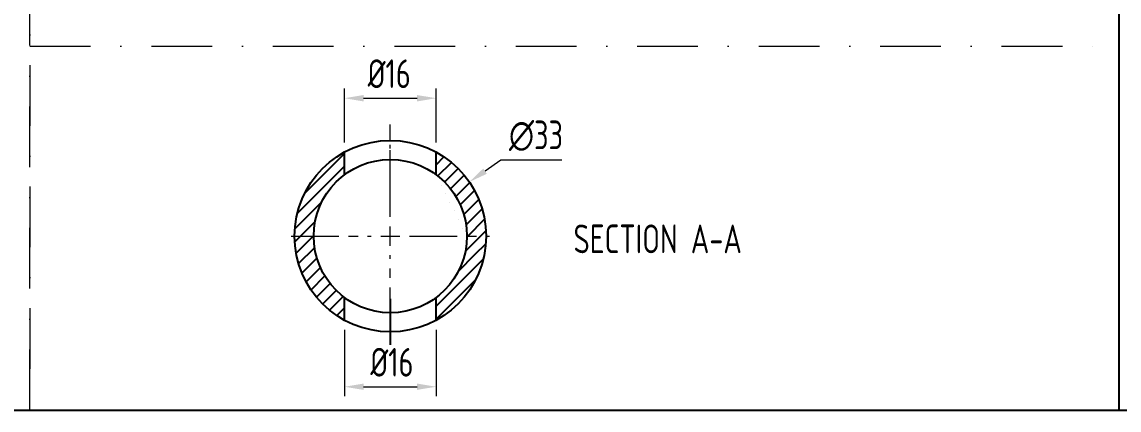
# Model space of a CAD drawing. Header units: millimetres. Extents: x -46397 to 283259, y -8690 to 23983.
# Drawn here: x 179651 to 180799, y -1841 to -1435 of the extents above; entities that cross this region are included whole.
import ezdxf

# ---------------------------------------------------------------- set-up
doc = ezdxf.new("R2010")
doc.units = ezdxf.units.MM
for name, pattern in [('CENTER', [2, 1.25, -0.25, 0.25, -0.25]), ('CENTER2', [1.125, 0.75, -0.125, 0.125, -0.125]), ('DASHDOT', [25.4, 12.7, -6.35, 0, -6.35])]:
    doc.linetypes.add(name, pattern=pattern)
doc.layers.get('Defpoints').update_dxf_attribs({"lineweight": 0})
for name, color, linetype, lineweight in [('AM_8', 1, 'Continuous', 25), ('Dtext', 255, 'Continuous', 20), ('Long_AM_Box', 5, 'DASHDOT', 9), ('Long_AM_Visible', 30, 'Continuous', 25), ('Long_Centerline', 1, 'CENTER', 9), ('Long_Dim', 3, 'Continuous', 9), ('Long_Text', 6, 'Continuous', 9), ('mDƯỜNG TÂM', 8, 'CENTER', 0)]:
    doc.layers.add(name, color=color, linetype=linetype, lineweight=lineweight)
doc.styles.add('Chu va so', font='arial.ttf')
doc.styles.add('GHI CHÚ 3', font='isocp_IV25.ttf', dxfattribs={"width": 0.8})
doc.styles.add('TCVN', font='arial.ttf')
doc.dimstyles.new('Vuong_DIM', dxfattribs={"dimtxt": 2.5, "dimasz": 2.3, "dimexe": 1.25, "dimexo": 0, "dimtad": 1, "dimtoh": 1, "dimdec": 0, "dimdsep": 46, "dimtxsty": 'GHI CHÚ 3', "dimcen": 2.3, "dimclrd": 9, "dimclre": 9, "dimclrt": 2, "dimadec": 0, "dimazin": 0, "dimtm": 1e-09, "dimtfac": 1, "dimtdec": 0, "dimtofl": 0, "dimtmove": 1, "dimatfit": 3, "dimfxl": 1, "dimtfill": 1, "dimlwd": 9, "dimlwe": 9, "dimarcsym": 1})
pattern_1 = [(45, (97273.833, -1147.655), (-6.7351921, 6.7351921), [])]

# ---------------------------------------------------------------- blocks, each defined once
blk = doc.blocks.new('*U1708')
at = {"layer": 'Long_Centerline', "color": 0, "ltscale": 40, "transparency": 16777216}
for p, q in [((0, 20.04), (0, 103.7)), ((-103.7, 0), (-20.04, 0)), ((20.04, 0), (103.7, 0)), ((0, -103.7), (0, -20.04))]:
    blk.add_line(p, q, dxfattribs=at)
at = {"layer": 'Long_Centerline', "color": 0, "linetype": 'Continuous', "ltscale": 40, "transparency": 16777216}
for p, q in [((-10.02, 0), (10.02, 0)), ((0, -10.02), (0, 10.02))]:
    blk.add_line(p, q, dxfattribs=at)
blk = doc.blocks.new('*D1758')
at = {"layer": 'Defpoints', "color": 0, "transparency": 16777216}
for p in [(180119, -1602.2), (179953.8, -1715.5)]:
    blk.add_point(p, dxfattribs=at)
at = {"layer": 'Long_Dim', "color": 9, "lineweight": 9, "transparency": 16777216}
for p, q in [((180152, -1579.5), (180135.5, -1590.8)), ((180215.8, -1579.5), (180152, -1579.5)), ((180034.1, -1658.8), (180038.7, -1658.8)), ((180036.4, -1661.1), (180036.4, -1656.5))]:
    blk.add_line(p, q, dxfattribs=at)
at = {"layer": 'Long_Dim', "color": 9, "transparency": 16777216}
blk.add_solid([(180133.6, -1588.1), (180137.4, -1593.6), (180119, -1602.2)], dxfattribs=at)
at = {"layer": 'Long_Dim', "color": 2, "transparency": 16777216, "insert": (180188.9, -1553.9), "char_height": 30, "attachment_point": 5, "style": 'GHI CHÚ 3', "bg_fill": 3, "box_fill_scale": 1.1, "bg_fill_color": 256, "bg_fill_true_color": 13158600, "bg_fill_transparency": 0}
blk.add_mtext('∅33', dxfattribs=at)
blk = doc.blocks.new('*D1757')
at = {"layer": 'Defpoints', "color": 0, "transparency": 16777216}
for p in [(179988.4, -1746.8), (180084.4, -1746.8), (180084.4, -1816.4)]:
    blk.add_point(p, dxfattribs=at)
at = {"layer": 'Long_Dim', "color": 9, "lineweight": 9, "transparency": 16777216}
for p, q in [((179988.4, -1756.8), (179988.4, -1826.4)), ((180084.4, -1756.8), (180084.4, -1826.4)), ((180008.4, -1816.4), (180064.4, -1816.4))]:
    blk.add_line(p, q, dxfattribs=at)
at = {"layer": 'Long_Dim', "color": 2, "transparency": 16777216, "insert": (180038.1, -1790.8), "char_height": 30, "attachment_point": 5, "style": 'GHI CHÚ 3', "bg_fill": 3, "box_fill_scale": 1.1, "bg_fill_color": 256, "bg_fill_true_color": 13158600, "bg_fill_transparency": 0}
blk.add_mtext('%%C16', dxfattribs=at)
at = {"layer": 'Long_Dim', "color": 9, "transparency": 16777216}
for points in [[(180008.4, -1813.1), (180008.4, -1819.7), (179988.4, -1816.4)], [(180064.4, -1813.1), (180064.4, -1819.7), (180084.4, -1816.4)]]:
    blk.add_solid(points, dxfattribs=at)
blk = doc.blocks.new('*D1756')
at = {"layer": 'Defpoints', "color": 0, "transparency": 16777216}
for p in [(180084.4, -1514.5), (179988.4, -1570.9), (180084.4, -1570.9)]:
    blk.add_point(p, dxfattribs=at)
at = {"layer": 'Long_Dim', "color": 9, "lineweight": 9, "transparency": 16777216}
for p, q in [((179988.4, -1560.9), (179988.4, -1504.5)), ((180008.4, -1514.5), (180064.4, -1514.5)), ((180084.4, -1560.9), (180084.4, -1504.5))]:
    blk.add_line(p, q, dxfattribs=at)
at = {"layer": 'Long_Dim', "color": 2, "transparency": 16777216, "insert": (180035.3, -1488.9), "char_height": 30, "attachment_point": 5, "style": 'GHI CHÚ 3', "bg_fill": 3, "box_fill_scale": 1.1, "bg_fill_color": 256, "bg_fill_true_color": 13158600, "bg_fill_transparency": 0}
blk.add_mtext('%%C16', dxfattribs=at)
at = {"layer": 'Long_Dim', "color": 9, "transparency": 16777216}
for points in [[(180008.4, -1511.2), (180008.4, -1517.9), (179988.4, -1514.5)], [(180064.4, -1511.2), (180064.4, -1517.9), (180084.4, -1514.5)]]:
    blk.add_solid(points, dxfattribs=at)
blk = doc.blocks.new('*U1706')
at = {"lineweight": 25}
for points in [[(0, 0), (5222.3, 0), (5222.3, 3420.9), (0, 3420.9)], [(0, 0), (3948.6, 0), (3948.6, 3420.9), (0, 3420.9)]]:
    blk.add_lwpolyline(points, close=True, dxfattribs=at)
at = {"layer": 'Dtext', "ltscale": 0.1}
for tag, p, height, style in [('REV_3', (3982.2, 1284.9), 22.7, 'TCVN'), ('FOR_APPROVAL3', (4209.7, 1283.3, -0.2), 27.3, 'TCVN'), ('REV_2', (3982.2, 1200), 22.7, 'TCVN'), ('FOR_APPROVAL2', (4209.7, 1198.4, -0.2), 27.3, 'TCVN'), ('REV_1', (3982.2, 1115.1), 22.7, 'TCVN'), ('FOR_APPROVAL1', (4209.7, 1113.5, -0.2), 27.3, 'TCVN'), ('REV_0', (3982.2, 1030.1), 22.7, 'TCVN'), ('NGUOI_VE', (4452, 1028.9, -0.2), 27.3, 'TCVN'), ('NGUOI_KIEM_2', (4693.2, 1028.9, -0.2), 27.3, 'TCVN'), ('NGUOI_DUYET', (4984.6, 1028.9, -0.2), 27.3, 'TCVN'), ('1.1_A4', (4999.2, 51.8, -0.2), 27.3, 'Chu va so'), ('A4_A4', (5090, 51.8, -0.2), 27.3, 'Chu va so'), ('REV.', (5164.8, 51.8, -0.2), 27.3, 'Chu va so')]:
    blk.add_attdef(tag, p, '', height=height, dxfattribs=dict(at, style=style))
for tag, p, height, style, width in [('NGAY_REV03', (4039.8, 1283.3, -0.2), 23.7, 'TCVN', 0.95), ('NGAY_REV02', (4039.8, 1198.4, -0.2), 23.7, 'TCVN', 0.95), ('NGAY_REV01', (4039.8, 1113.5, -0.2), 23.7, 'TCVN', 0.95), ('NGAY_REV0', (4039.8, 1028.5, -0.2), 23.7, 'TCVN', 0.95), ('DWD.NO', (4037.7, 22.1, -0.2), 36.4, 'Chu va so', 0.85)]:
    blk.add_attdef(tag, p, '', height=height, dxfattribs=dict(at, style=style, width=width))
at = {"layer": 'Dtext', "lineweight": 25, "ltscale": 0.1, "style": 'Chu va so'}
for tag, p, height in [('PROJECT_CODE', (4300.8, 427.6), 54.6), ('TITLE1', (4064.3, 326.1, -0.2), 36.4), ('TITLE2', (4064.3, 240.5, -0.2), 36.4), ('TITLE3', (4064.3, 155.6, -0.2), 36.4)]:
    blk.add_attdef(tag, p, '', height=height, dxfattribs=at)

msp = doc.modelspace()

# ---------------------------------------------------------------- linework, layer by layer
at = {"layer": 'Long_AM_Box', "ltscale": 5}
for points in [[(180798.99, -1840.8), (179659.34, -1840.8), (179659.34, -28.34), (180798.99, -28.34)], [(179659.34, -1840.8), (178876.82, -1840.8), (178876.82, -971.48), (179659.34, -971.48)]]:
    msp.add_lwpolyline(points, close=True, dxfattribs=at)
msp.add_lwpolyline([(179659.34, -1460.02), (180798.99, -1460.02)], dxfattribs=at)
at = {"layer": 'Long_AM_Visible'}
for points in [[(179988.41, -1594.64), (179988.41, -1570.88)], [(180084.41, -1594.64), (180084.41, -1570.88)], [(179988.41, -1746.79), (179988.41, -1723.04)], [(180036.41, -1724.38), (180036.41, -1775.59)], [(180084.41, -1746.79), (180084.41, -1723.04)]]:
    msp.add_lwpolyline(points, dxfattribs=at)
for radius in [100.2, 80.16]:
    msp.add_circle((180036.41, -1658.84), radius, dxfattribs=at)
at = {"layer": 'mDƯỜNG TÂM', "linetype": 'CENTER2', "ltscale": 30}
msp.add_lwpolyline([(180036.41, -1593.29), (180036.41, -1542.08)], dxfattribs=at)

# ---------------------------------------------------------------- block references
at = {"layer": 'Long_Centerline', "ltscale": 40}
msp.add_blockref('*U1708', (180036.41, -1658.84), dxfattribs=at)

# ---------------------------------------------------------------- next in the draw order: dimensions: what is measured, and where the dimension line sits
at = {"layer": 'Long_Dim'}
dim = msp.add_diameter_dim_2p(p1=(179953.79, -1715.52), p2=(180119.04, -1602.15), dimstyle='Vuong_DIM', override={"dimtxt": 30, "dimasz": 20, "dimexe": 10, "dimexo": 10, "dimgap": 10, "dimlfac": 0.166667}, dxfattribs=at)
dim.commit()
dim.dimension.update_dxf_attribs({"geometry": '*D1758', "text_midpoint": (180188.91, -1553.94)})

# ---------------------------------------------------------------- next in the draw order: hatches: boundary and pattern name
at = {"layer": 'AM_8'}
h = msp.add_hatch(dxfattribs=at)
h.set_pattern_fill('ANSI31', color=256, scale=3, style=0)
h.set_pattern_definition(pattern_1)
edge = h.paths.add_edge_path()
edge.add_arc((180036.41, -1658.84), 100.2, 118.62285, 180)
edge.add_line((179936.21, -1658.84), (179956.25, -1658.84))
edge.add_arc((180036.41, -1658.84), 80.16, 126.78417, 180, ccw=False)
edge.add_line((179988.41, -1594.64), (179988.41, -1570.88))
h = msp.add_hatch(dxfattribs=at)
h.set_pattern_fill('ANSI31', color=256, scale=3, style=0)
h.set_pattern_definition(pattern_1)
edge = h.paths.add_edge_path()
edge.add_arc((180036.41, -1658.84), 100.2, 0, 61.37715)
edge.add_line((180084.41, -1570.88), (180084.41, -1594.64))
edge.add_arc((180036.41, -1658.84), 80.16, 0, 53.21583, ccw=False)
edge.add_line((180116.57, -1658.84), (180136.61, -1658.84))
h = msp.add_hatch(dxfattribs=at)
h.set_pattern_fill('ANSI31', color=256, scale=3, style=0)
h.set_pattern_definition(pattern_1)
edge = h.paths.add_edge_path()
edge.add_arc((180036.41, -1658.84), 100.2, 180, 241.37715, ccw=False)
edge.add_line((179936.21, -1658.84), (179956.25, -1658.84))
edge.add_arc((180036.41, -1658.84), 80.16, 180, 233.21583)
edge.add_line((179988.41, -1723.04), (179988.41, -1746.79))
h = msp.add_hatch(dxfattribs=at)
h.set_pattern_fill('ANSI31', color=256, scale=3, style=0)
h.set_pattern_definition(pattern_1)
edge = h.paths.add_edge_path()
edge.add_arc((180036.41, -1658.84), 100.2, 298.62285, 360, ccw=False)
edge.add_line((180084.41, -1746.79), (180084.41, -1723.04))
edge.add_arc((180036.41, -1658.84), 80.16, 306.78417, 360)
edge.add_line((180116.57, -1658.84), (180136.61, -1658.84))

# ---------------------------------------------------------------- next in the draw order: texts
at = {"layer": 'Long_Text', "color": 3, "insert": (180316.21, -1661.72), "char_height": 30, "attachment_point": 5, "style": 'GHI CHÚ 3'}
msp.add_mtext_dynamic_manual_height_columns('\\pxqc;SECTION A-A', width=295.7793, gutter_width=322.31, heights=[0], dxfattribs=at)

# ---------------------------------------------------------------- next in the draw order: dimensions: what is measured, and where the dimension line sits
at = {"layer": 'Long_Dim'}
for base, p1, p2, picture, middle in [((180084.41, -1514.55), (179988.41, -1570.88), (180084.41, -1570.88), '*D1756', (180035.34, -1514.55)), ((180084.41, -1816.4), (179988.41, -1746.79), (180084.41, -1746.79), '*D1757', (180038.06, -1816.4))]:
    dim = msp.add_linear_dim(base=base, p1=p1, p2=p2, text='%%C<>', dimstyle='Vuong_DIM', override={"dimtxt": 30, "dimasz": 20, "dimexe": 10, "dimexo": 10, "dimgap": 10, "dimlfac": 0.166667}, dxfattribs=at)
    dim.commit()
    dim.dimension.update_dxf_attribs({"geometry": picture, "text_midpoint": middle, "dimtype": 160})

# ---------------------------------------------------------------- next in the draw order: block references
at = {"xscale": 0.9320101847508909, "yscale": 0.9320101847508909, "zscale": 0.9320101847508909}
msp.add_blockref('*U1706', (177118.9, -1840.8), dxfattribs=at)

doc.saveas('drawing.dxf')
